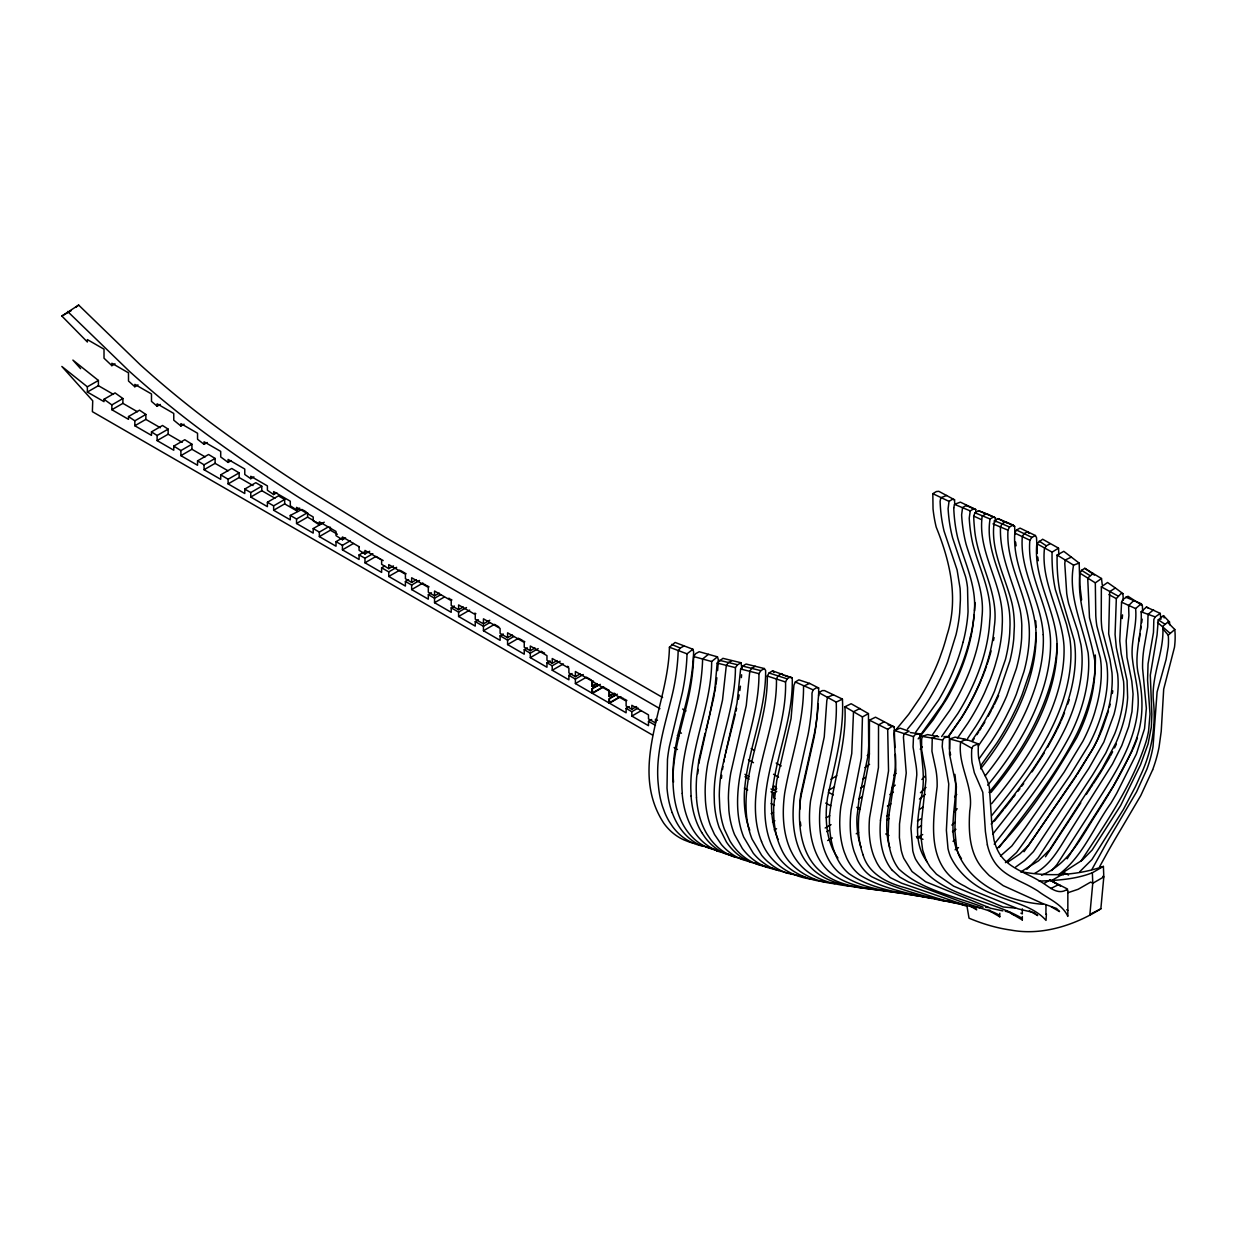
<?xml version="1.0" encoding="UTF-8"?>
<svg xmlns="http://www.w3.org/2000/svg" width="1237" height="1237" viewBox="0 0 1237 1237"><rect width="100%" height="100%" fill="white"/><g stroke="black" fill="none" stroke-linecap="round" stroke-linejoin="round"><path stroke-width="1.5" d="M988.116 910.045L999.774 916.787L999.774 913.262M1007.32 911.282L1022.319 919.941L1022.319 916.555M1037.271 553.31L1036.513 537.631L1035.4 535.528L1031.905 537.399L1029.864 540.229C1026.679 574.803 1048.311 604.599 1050.429 638.246A123.174 71.112 -60 0 1 1044.136 685.329C1033.111 722.377 1012.036 755.56 987.714 785.248M778.119 839.413A123.159 71.112 -60 0 1 771.625 799.736C774.192 758.467 793.536 719.748 792.221 677.938L772.584 670.856L769.058 672.99L767.296 676.036C767.914 718.094 748.246 757.044 746.127 798.731A132.761 76.648 -60 0 0 752.081 839.119L761.636 855.277A158.212 91.352 -60 0 0 767.744 861.694L772.228 865.343A169.222 97.692 -60 0 0 779.573 869.858A175.051 101.063 -60 0 0 787.536 873.245L804.916 876.987M884.115 890.578C860.194 888.166 833.135 885.661 815.832 866.905A131.292 75.797 -60 0 1 800.756 797.231L814.209 736.943A188.163 108.64 -60 0 0 816.157 724.279L817.038 716.007A204.492 118.072 -60 0 0 817.765 703.868L818.848 692.658L822.249 690.617L824.507 690.586L842.428 699.091C844.206 732.706 834.356 765.007 827.568 797.478A114.16 65.901 -60 0 0 826.347 809.601A116.835 67.447 -60 0 0 826.362 821.09A119.773 69.148 -60 0 0 827.553 831.821A121.195 69.968 -60 0 0 828.976 838.47A118.396 68.36 -60 0 0 832.068 847.623A114.314 65.994 -60 0 0 837.928 857.999M1058.717 554.377A190.9 110.217 -60 0 1 1058.702 551.748L1058.532 548.146L1042.636 539.239L1036.838 543.708C1033.328 578.143 1054.573 607.908 1056.939 641.323A123.143 71.097 -60 0 1 1049.424 692.534C1037.549 729.66 1015.531 762.564 990.976 792.484M749.746 830.213A122.154 70.524 -60 0 1 744.504 805.503A126.901 73.261 -60 0 1 744.334 793.412C746.7 751.648 766.136 712.574 765.626 670.423L764.358 668.552L760.832 670.655L758.961 673.67C759.147 709.976 745.091 744.117 739.339 779.542A143.523 82.864 -60 0 0 737.917 792.453L737.685 796.643A133.008 76.787 -60 0 0 743.7 837.093L753.302 853.236A157.965 91.198 -60 0 0 761.652 861.524L766.337 864.895A168.479 97.275 -60 0 0 773.945 868.992L787.907 873.307M1081.617 599.837L1079.886 585.642L1079.159 563.082L1063.774 551.331L1057.109 555.042L1057.063 558.985A220.201 127.133 -60 0 0 1057.372 570.551A213.8 123.437 -60 0 0 1057.944 578.035A207.043 119.541 -60 0 0 1058.826 585.287A200.27 115.629 -60 0 0 1060.032 592.291L1074.195 640.488A121.922 70.401 -60 0 1 1059.351 723.429C1042.343 760.492 1016.427 792.391 991.177 824.058M764.358 668.552L746.127 664.037L742.617 666.078L740.623 669.001L737.005 703.296L721.573 770.527A143.832 83.049 -60 0 0 719.285 796.071L719.795 807.962A131.539 75.936 -60 0 0 724.341 829.115L729.876 840.882A148.131 85.523 -60 0 0 735.18 848.381A154.084 88.956 -60 0 0 745.911 858.262A161.073 92.991 -60 0 0 758.698 864.849L767.172 867.23M741.937 669.171L741.056 662.754L737.53 664.779L735.427 667.64C735.427 706.915 718.682 743.499 714.708 782.186A146.677 84.688 -60 0 0 714.151 794.695L714.367 802.689A132.05 76.246 -60 0 0 719.254 827.708L726.459 842.072A149.832 86.513 -60 0 0 734.144 851.272A156.712 90.487 -60 0 0 750.998 862.251M741.056 662.754L722.887 658.331L717.182 663.078L714.924 688.576L709.605 715.202M673.531 782.14C670.686 750.735 682.577 720.97 688.823 690.756A205.883 118.86 -60 0 0 693.632 651.976L692.906 649.255L675.108 642.451L669.418 647.214C668.428 705.461 627.948 768.146 663.805 823.223A145.363 83.93 -60 0 0 683.814 839.861L689.195 841.98A136.085 78.565 -60 0 0 694.916 843.433M718.156 662.197A196.822 113.634 -60 0 0 718.28 659.429L717.46 656.847L711.662 661.517C711.615 700.668 694.56 737.051 691.189 775.707A160.702 92.775 -60 0 0 690.803 788.108L691.096 796.04M974.942 602.512L974.524 610.862M860.998 847.175A112.799 65.128 -60 0 1 857.473 831.357A109.846 63.412 -60 0 1 856.947 824.337A107.433 62.036 -60 0 1 856.947 816.992L859.282 797.525L867.694 757.291A124.674 71.978 -60 0 0 868.699 745.772L868.451 713.61L862.452 716.934L861.354 757.894L851.133 809.972A113.68 65.638 -60 0 0 850.252 821.445A120.113 69.349 -60 0 0 854.195 851.736L857.535 860.117A110.65 63.891 -60 0 0 861.926 867.338A114.144 65.901 -60 0 0 871.405 876.569C901.294 891.506 934.693 899.191 967.396 905.561M894.877 747.658L894.243 726.985L875.502 717.197L869.456 720.166L869.364 752.606A106.49 61.479 -60 0 1 868.544 763.847L858.926 814.827A116.247 67.107 -60 0 0 863.148 854.953M697.761 773.651L698.085 769.429M741.38 677.598L741.597 674.768M1122.222 618.546L1122.531 614.882M892.743 726.011L887.687 729.289L888.537 770.898L880.435 820.286M1089.812 915.179L1092.766 883.28L1092.364 872.765L1103.404 866.395L1103.806 876.909L1100.853 908.808C1074.706 925.23 1041.925 935.914 1010.969 930.085A270.578 156.218 60 0 1 969.019 918.179L967.009 906.273A454.953 262.661 60 0 1 959.726 903.938M721.449 778.181L721.728 775.321M949.444 749.235L949.367 736.479L944.264 737.824L942.64 740.035L942.207 746.7L948.748 783.98L946.382 830.274L947.99 848.52A81.75 47.207 -60 0 0 950.418 856.36C959.123 874.683 976.441 888.367 995.414 894.985C1012.376 902.531 1033.653 906.211 1046.007 920.39L1046.394 914.158M1139.153 640.843L1139.988 633.669M1022.319 919.941L1021.066 917.668C986.554 898.139 936.873 896.021 915.442 858.895A90.038 51.985 -60 0 1 912.782 850.778L910.958 828.357L916.803 774.857A83.405 48.15 -60 0 0 916.014 765.224L913.061 746.962L913.478 736.633L915.303 734.469L920.081 733.897C920.235 756.07 927.008 778.398 920.436 800.586C917.297 820.796 913.695 844.438 927.193 861.833M1002.82 910.896L990.667 908.252L925.57 881.703L912.04 871.544L903.768 858.308A95.914 55.387 -60 0 1 901.17 850.051L899.407 837.604L899.515 823.919L906.242 773.048L903.443 737.422L903.876 733.788L909.087 731.222L900.103 728.16L894.444 730.479L894.011 734.144L895.882 770.79L888.908 815.26L888.073 836.336A103.351 59.67 -60 0 0 898.882 869.054C921.58 890.284 954.794 896.067 983.106 907.185M1141.689 622.752L1142.168 619.149M698.735 763.693L708.384 720.568M842.428 699.091L836.227 702.121C837.727 738.474 825.125 772.878 820.023 808.349A127.89 73.833 -60 0 0 825.868 853.87A123.839 71.499 -60 0 0 839.088 872.703C861.601 889.898 891.351 891.336 918.287 895.975M739.834 690.571L740.437 686.21M868.451 713.61L851.133 703.729L844.917 706.775C846.881 743.669 833.738 778.537 829.61 814.673A122.386 70.664 -60 0 0 829.563 825.991A127.241 73.462 -60 0 0 833.599 849.541L835.764 855.385A119.664 69.086 -60 0 0 848.938 873.647C873.028 890.408 903.675 892.959 931.77 898.449M938.636 736.757L927.564 734.592L922.137 736.402L921.611 739.942L921.627 749.761L925.4 770.141L925.956 779.65L921.565 821.229L921.086 837.897L922.647 849.989L926.188 860.411L930.054 866.967L936.424 874.157L953.588 886.14L1003.083 906.953L1015.361 908.113M722.501 769.522L722.965 766.6M1140.545 630.035L1141.132 626.386M954.717 503.737A196.296 113.34 -60 0 1 954.547 499.794L938.806 491.321L936.347 491.553L932.822 493.671L933.038 508.979A197.58 114.082 -60 0 0 934.677 520.081A204.863 118.273 -60 0 0 936.208 527.132C950.093 561.412 958.891 598.971 946.893 635.431A149.368 86.234 -60 0 1 942.872 649.023L939.656 658.115A133.302 76.957 -60 0 1 933.997 671.676A136.596 78.874 -60 0 1 919.895 697.931L908.731 714.275L896.408 729.227M738.381 699.369L739.154 694.947M723.769 762.178L724.372 759.209M953.758 507.881L954.485 504.34L960.36 502.145L975.715 509.458L975.823 512.103M1044.523 883.141L1049.888 880.048L1067.577 889.063C1058.083 896.005 1049.641 887.053 1041.832 882.321A495.403 286.025 -60 0 0 1030.993 876.26C1018.654 870.168 1004.645 864.23 998.135 851.211A89.126 51.459 -60 0 1 995.352 844.655A91.275 52.696 -60 0 1 993.96 839.83L991.997 826.517L989.368 787.227L987.234 780.052L981.034 767.605L978.637 757.632A69.597 40.187 -60 0 1 978.374 746.112L978.111 743.824L967.195 739.772L955.15 737.128L949.877 738.984L949.506 754.245L956.371 786.531L954.856 830.692L956.649 848.087A82.894 47.856 -60 0 0 959.031 855.571C973.828 886.79 1010.335 901.788 1042.806 904.293M735.969 711.244L736.618 708.26M724.681 757.724L725.33 754.74M735.288 714.228L728.206 742.757M725.671 753.24L726.722 748.756M708.507 719.687L713.563 698.194A214.65 123.932 -60 0 0 714.414 693.756M727.093 747.256L727.835 744.257M963.066 642.281L964.164 637.797A130.581 75.395 -60 0 0 965.973 628.906A131.431 75.89 -60 0 0 968.045 611.681L967.535 587.683A116.51 67.262 -60 0 0 965.602 576.844L952.645 538.033A206.393 119.154 -60 0 1 948.099 508.701L949.026 501.372L952.536 499.238L954.562 499.779M1015.685 867.013L1024.839 860.411L1033.421 851.628L1088.746 768.548L1103.821 742.107L1113.996 714.383A103.119 59.531 -60 0 0 1117.583 673.748L1108.677 633.854L1109.682 591.626L1115.372 587.992L1122.902 593.605L1123.335 600.378M707.378 724.186L709.497 716.068M705.075 733.185L698.89 760.028L696.647 777.331A156.975 90.626 -60 0 0 696.215 789.747L696.508 797.695M706.064 729.567L707.224 725.068M1062.057 874.466L1063.495 872.193L1082.22 860.179L1092.147 850.035L1120.691 805.411L1140.529 764.76L1148.044 744.025L1151.338 727.155L1151.863 714.476L1150.302 675.201L1157.059 635.014L1158.234 619.876L1163.491 615.655L1169.475 621.948L1169.738 624.809M957.407 738.211L967.736 723.336A144.358 83.343 -60 0 0 984.513 692.906L990.265 679.376A132.869 76.709 -60 0 0 995.012 665.753L997.579 656.708A123.267 71.174 -60 0 0 1002.001 630.36L1002.357 622.041A141.683 81.812 -60 0 0 1001.939 610.104C998.831 578.127 977.632 548.981 982.224 516.092L985.75 514.02L987.899 514.36L995.414 517.87L995.538 521.875M1108.445 710.997L1102.925 727.387A114.005 65.824 -60 0 1 1093.57 747.596L1077.226 774.439M818.616 695.874A201.306 116.232 -60 0 0 818.678 691.885L818.631 687.958L816.497 687.757L813.065 689.844L811.998 693.153A191.24 110.418 -60 0 1 808.055 734.592L794.417 795.468A131.957 76.184 -60 0 0 802.535 856.236A135.127 78.024 -60 0 0 809.431 865.915C824.476 882.816 848.118 886.867 869.549 888.692M1079.159 563.082L1073.561 565.139C1067.918 595.414 1082.143 623.989 1088.127 652.904A114.701 66.226 -60 0 1 1088.715 664.053A117.376 67.772 -60 0 1 1088.081 675.881A120.453 69.55 -60 0 1 1084.478 696.647A117.53 67.865 -60 0 1 1082.159 705.167A114.484 66.102 -60 0 1 1070.237 734.994C1049.393 774.254 1021.623 809.385 994.223 844.206M975.715 509.458L973.751 508.778L970.241 510.896L969.236 518.179A199.482 115.18 -60 0 0 970.287 529.699A205.435 118.613 -60 0 0 971.416 537.059A211.45 122.076 -60 0 0 972.87 544.156C979.364 569.546 992.955 593.822 989.739 620.897A126.019 72.767 -60 0 1 983.74 655.95A129.761 74.916 -60 0 1 980.941 665.011A133.766 77.235 -60 0 1 975.838 678.603A138.699 80.08 -60 0 1 957.701 713.734L941.651 736.572M1136.494 740.406L1137.421 737.886M984.374 672.062L985.487 669.047A136.735 78.936 -60 0 0 986.523 666.016M1152.637 769.816L1140.761 795.577L1120.768 829.532A489.837 282.809 -60 0 0 1108.151 851.211L1099.507 866.905M948.671 735.86L960.005 719.733A140.755 81.271 -60 0 0 976.797 689.365A137.647 79.477 -60 0 0 982.549 675.85A131.308 75.813 -60 0 0 987.281 662.243A127.921 73.864 -60 0 0 989.816 653.198A125.231 72.303 -60 0 0 992.646 639.838A123.7 71.421 -60 0 0 994.254 626.896C999.604 591.904 976.874 561.784 974.447 527.797A192.044 110.882 -60 0 1 973.689 516.092L974.972 512.798L978.482 510.695L987.899 514.36M982.023 678.108L983.817 673.577M1136.03 741.659L1132.968 749.189M995.414 517.87L993.605 516.927L990.079 518.983C984.59 551.578 1006.114 581.065 1009.516 612.872A137.06 79.137 -60 0 1 1010.026 624.747L1009.732 633.05A122.509 70.725 -60 0 1 1005.465 659.367L994.563 691.112A143.554 82.879 -60 0 1 988.255 704.533A148.641 85.817 -60 0 1 975.916 726.15L967.612 738.489M1132.412 750.426L1113.656 785.619L1067.16 858.818M972.297 740.082L977.879 731.887A151.13 87.255 -60 0 0 992.816 706.064A144.312 83.312 -60 0 0 999.079 692.627L1009.902 660.867A121.999 70.432 -60 0 0 1013.737 638.849L1014.355 626.309A134.462 77.637 -60 0 0 1012.021 603.455C1005.31 576.318 989.476 549.12 994.455 520.669L997.981 518.628L1013.072 525.045L1014.649 526.374L1014.897 534.384M818.631 687.958L809.601 683.412L798.824 679.84L795.345 681.989L793.922 685.159L791.046 718.666L776.759 780.532L773.728 806.045A132.483 76.493 -60 0 0 781.165 848.69C790.35 869.827 812.74 881.873 834.975 883.728M1060.789 721.65L1057.403 728.902M1020.649 872.008L1038.492 860.828L1049.625 849.788L1102.198 768.61L1116.052 742.664A94.089 54.32 -60 0 0 1127.634 697.421L1127.062 680.582L1121.186 653.755L1119.763 640.921L1121.557 602.172L1122.809 599.466L1128.005 596.28L1142.354 605.573L1142.71 612.114M1114.522 747.937L1116.362 744.071M979.302 758.467L990.775 742.401A161.336 93.146 -60 0 0 998.723 729.768A156.187 90.177 -60 0 0 1005.99 716.718L1010.397 707.827A146.043 84.317 -60 0 0 1016.304 694.297L1023.958 671.583A122.587 70.772 -60 0 0 1029.138 640.843A127.844 73.818 -60 0 0 1029.029 624.639C1025.875 592.307 1005.867 563.469 1007.985 530.163L1009.547 526.993L1013.072 525.045M826.548 881.95C804.05 880.466 781.598 868.049 772.367 846.788A132.637 76.57 -60 0 1 764.945 803.787C766.894 762.409 786.655 723.769 785.557 681.989L787.134 678.85L790.629 676.685M1056.707 730.34L1047.553 747.395M1110.61 755.591L1112.62 751.787M997.811 847.824C1029.23 815.523 1054.017 776.403 1076.793 737.53A110.139 63.582 -60 0 0 1088.56 708.26L1090.848 699.895A119.046 68.731 -60 0 0 1093.925 683.489A115.876 66.906 -60 0 0 1094.931 671.691A112.552 64.989 -60 0 0 1094.745 660.496C1089.627 631.411 1076.561 603.641 1080.009 573.195L1081.54 570.319L1084.803 568.324L1094.405 575.081M1091.854 869.58L1105.708 844.484A495.975 286.35 -60 0 1 1116.578 825.929L1136.525 791.958L1146.823 769.383A88.384 51.026 -60 0 0 1150.054 759.58A91.198 52.65 -60 0 0 1153.023 746.684L1157.09 691.962L1166.089 659.507L1168.223 646.858A69.844 40.326 -60 0 0 1168.254 635.153L1174.779 629.494L1167.635 622.288L1162.795 626.293C1164.605 652.239 1150.425 676.577 1153.58 702.755C1155.961 728.145 1151.044 753.704 1139.942 776.635A258.564 149.275 -60 0 1 1135.411 786.655L1123.366 809.524L1091.884 859.607L1079.715 871.745M1160.863 619.443L1160.26 613.397L1155.234 616.907L1153.858 619.397L1153.472 632.432L1148.06 663.821L1147.565 680.164L1150.023 714.027L1148.601 730.835A72.519 41.872 -60 0 1 1146.127 741.473C1132.226 785.248 1105.754 823.301 1080.829 861.339M1109.929 756.843L1099.631 774.099M980.601 768.826C1002.882 740.731 1021.283 708.971 1030.808 674.211A122.123 70.509 -60 0 0 1035.122 652.069A125.045 72.194 -60 0 0 1035.957 631.349C1034.117 597.517 1012.237 567.721 1014.804 533.085L1016.52 530.024L1020.03 528.106L1035.4 535.528M987.373 844.902L985.41 831.604L982.796 792.298L974.354 772.754L972.066 762.703A79.075 45.645 -60 0 1 971.818 748.246L973.086 746.066L978.111 743.824M1026.911 869.271L1038.199 857.829L1092.395 775.243L1105.754 753.132L1114.723 733.773A95.326 55.031 -60 0 0 1117.521 725.918A97.708 56.407 -60 0 0 1123.335 698.967A99.733 57.582 -60 0 0 1123.814 691.669A102.022 58.897 -60 0 0 1123.567 681.278L1116.346 647.693L1115.078 634.457L1116.331 598.646L1120.954 593.636L1122.902 593.605M1044.26 752.931L1032.029 771.857M1098.858 775.305L1093.369 783.701M1069.046 820.827L1045.481 856.746M1069.835 819.636L1080.782 802.844M976.921 734.639L978.73 731.871M1086.287 794.463L1087.864 792.067M1088.653 790.876L1090.214 788.479M1091.003 787.289L1092.58 784.892M1074.752 778.166L1076.406 775.676M1073.932 779.403L1024.035 851.721M1049.796 543.971L1046.347 545.826L1044.43 548.671C1040.796 582.998 1061.949 612.671 1063.99 646.008A122.88 70.942 -60 0 1 1056.089 697.049C1043.054 737.005 1018.051 771.563 991.626 803.694M705.631 846.711A142.394 82.214 -60 0 1 673.531 790.737C670.33 757.987 682.19 726.753 688.947 695.271A197.765 114.175 -60 0 0 693.679 656.538L695.673 653.646L699.183 651.729L717.46 656.847M972.236 741.427L974.122 738.736M978.281 745.973L985.734 735.072A156.79 90.517 -60 0 0 991.007 726.614A153.512 88.631 -60 0 0 998.305 713.579L1000.578 709.157A146.105 84.348 -60 0 0 1006.81 695.704L1016.397 668.459A122.092 70.494 -60 0 0 1021.654 637.689L1021.824 625.396A133.843 77.282 -60 0 0 1020.169 610.197C1013.629 582.472 999.249 556.248 1000.501 526.977L1002.001 523.777L1005.526 521.782L1014.649 526.374M683.783 646.116L680.257 648.049L678.17 650.894L678.015 655.038A193.946 111.979 -60 0 1 673.407 689.674C666.496 721.078 654.698 752.343 658.347 785.062A144.312 83.312 -60 0 0 659.893 796.211A141.544 81.719 -60 0 0 662.522 806.478L664.841 812.802A151.935 87.719 -60 0 0 669.155 821.414L672.557 826.563A143.43 82.817 -60 0 0 690.107 841.67A147.559 85.198 -60 0 0 703.853 846.355M1021.793 786.144L1023.679 783.593M948.609 736.587L961.69 717.63A148.007 85.461 -60 0 0 981.405 679.608M1017.974 791.247L1019.891 788.696M980.524 765.95L996.775 743.19A169.84 98.048 -60 0 0 1007.073 726.15A164.722 95.11 -60 0 0 1011.773 717.367L1016.149 708.461A155.352 89.698 -60 0 0 1022.025 694.931L1029.787 672.217A131.648 75.998 -60 0 0 1035.817 637.055A136.58 78.859 -60 0 0 1035.987 632.896M1013.134 797.54L1015.082 795.035M999.109 847.546C1026.756 810.884 1056.212 774.965 1076.932 733.742A123.916 71.545 -60 0 0 1089.735 699.601A127.086 73.37 -60 0 0 1091.807 691.112A128.571 74.235 -60 0 0 1095.286 654.991M932.652 734.453L949.753 710.425A134.184 77.483 -60 0 0 954.856 701.92A136.518 78.812 -60 0 0 969.715 670.825A132.514 76.508 -60 0 0 974.462 657.218A130.241 75.194 -60 0 0 977.029 648.203A127.519 73.617 -60 0 0 981.9 617.65C985.054 591.812 973.303 568.247 966.097 544.249A211.682 122.216 -60 0 1 963.809 533.719A207.445 119.757 -60 0 1 962.68 526.359A203.409 117.438 -60 0 1 961.613 514.87L962.587 507.587L966.112 505.454L968.076 506.103M1012.175 798.793L1004.336 808.735M985.24 775.815C1007.691 747.859 1026.602 716.486 1036.9 681.974A123.252 71.158 -60 0 0 1043.224 634.736M1003.362 809.972L994.455 821.028M991.595 815.709C1017.309 783.964 1042.977 751.215 1058.439 713.022A124.411 71.823 -60 0 0 1063.217 699.771A122.509 70.741 -60 0 0 1069.758 638.06L1066.572 624.515L1055.347 589.523A199.636 115.257 -60 0 1 1052.084 552.15L1058.532 548.146M919.818 735.984L942.609 704.008A144.404 83.374 -60 0 0 970.334 637.07M989.074 792.407C1015.917 759.966 1039.173 723.537 1050.862 682.747A132.56 76.539 -60 0 0 1057.171 643.688M915.643 732.242L938.481 700.312A135.065 77.977 -60 0 0 963.02 642.281M907.417 729.15L913.555 721.65A138.219 79.802 -60 0 0 930.332 697.266A133.998 77.359 -60 0 0 947.635 661.826L956.031 634.674A131.756 76.06 -60 0 0 957.886 625.767A133.843 77.266 -60 0 0 959.696 612.732L960.376 600.192A173.737 100.305 -60 0 0 960.067 588.209L957.098 569.948L944.078 531.152A206.842 119.417 -60 0 1 942.579 524.086A202.466 116.896 -60 0 1 941.403 516.757A196.961 113.711 -60 0 1 940.105 501.341L940.785 497.738L946.722 495.465M992.677 834.217C1019.319 800.184 1047.151 766.306 1065.907 727.078A118.891 68.638 -60 0 0 1078.015 692.534A121.69 70.262 -60 0 0 1081.555 671.583A118.613 68.483 -60 0 0 1080.983 644.864L1077.844 631.597L1068.66 603.671A183.71 106.073 -60 0 1 1066.711 593.404L1064.779 563.608L1065.243 559.99L1071.443 557.067M918.163 738.876L933.224 719.795L946.661 699.029A133.921 77.328 -60 0 0 953.665 685.917A135.451 78.194 -60 0 0 966.344 654.373A132.189 76.323 -60 0 0 970.04 640.843A129.39 74.699 -60 0 0 973.967 614.727C977.74 587.56 964.69 563.005 957.67 537.693A206.672 119.324 -60 0 1 953.742 507.881M920.22 749.174L922.323 746.777M1102.26 584.869L1101.502 578.529L1093.152 573.489L1087.71 578.05L1089.488 617.82L1100.358 658.161A106.799 61.664 -60 0 1 1101.301 668.707L1101.255 676.175A113.618 65.607 -60 0 1 1100.219 687.849A116.448 67.231 -60 0 1 1097.064 704.069L1094.776 712.342A106.181 61.309 -60 0 1 1082.885 741.21L1064.036 772.29L1025.257 827.909L1011.866 845.938L1000.501 855.973M954.593 796.783L956.727 794.401M1051.713 870.616L1056.924 864.601L1088.189 815.987C1108.878 782.171 1134.746 748.308 1137.963 707.409C1139.37 691.468 1134.422 676.036 1132.613 660.372C1130.046 642.931 1137.375 625.922 1135.597 608.558L1141.303 603.749L1142.354 605.573M921.905 779.48L925.168 776.094M953.928 812.091L957.191 808.735M926.018 787.397L920.436 792.731M1041.508 875.239C1069.618 863.813 1082.267 835.238 1097.946 811.503C1111.429 790.041 1124.758 768.254 1134.221 744.659C1143.668 722.671 1143.637 698.116 1138.566 675.077C1133.339 653.878 1142.601 632.88 1141.132 611.82L1146.421 607.073L1160.26 613.397M951.871 825.064L955.273 822.172M1153.549 609.748L1148.06 614.387L1147.673 627.035L1143.962 648.219A109.706 63.334 -60 0 0 1142.601 668.428L1146.359 708.306L1144.534 728.701L1136.386 754.044L1116.841 793.041A224.918 129.854 -60 0 1 1110.826 803.37C1093.632 827.259 1082.468 857.117 1058.3 874.868M893.825 775.305L896.098 773.403M925.23 794.401L919.462 799.04M115.01 363.817L111.856 365.642L104.016 358.204L104.016 349.205L87.363 339.572L87.363 341.984L61.85 316.038L78.642 305.06L140.415 364.93A811.364 468.436 60 0 0 219.196 429.007A1603.044 925.523 60 0 0 310.24 491.259L385.295 537.368L662.615 697.482M75.766 307.364L78.642 305.06M1005.434 862.653L1016.567 852.494L1024.422 841.701L1070.005 775.444L1088.838 744.89A104.774 60.489 -60 0 0 1096.399 728.732A101.264 58.464 -60 0 0 1100.837 716.439L1103.172 708.26A112.799 65.128 -60 0 0 1106.373 692.225A110.186 63.613 -60 0 0 1107.223 684.448A107.805 62.237 -60 0 0 1107.548 676.933A104.944 60.598 -60 0 0 1106.605 662.846L1096.863 625.922A124.117 71.653 -60 0 1 1095.781 615.609L1095.317 582.859L1080.009 573.195M891.753 787.737L895.232 785.139M867.199 755.668L869.534 753.967M1095.317 582.859L1101.502 578.529M919.648 809.4L923.142 806.88M869.565 764.327L864.91 767.589M1007.459 862.39L1019.876 853.901L1028.689 845.304L1075.572 776.372L1091.946 750.271A106.119 61.278 -60 0 0 1097.961 738.52L1108.058 710.44A109.815 63.412 -60 0 0 1109.836 702.508A108.624 62.716 -60 0 0 1111.151 694.715A106.506 61.494 -60 0 0 1112.156 683.396A104.264 60.196 -60 0 0 1111.986 672.681L1109.976 659.646L1102.028 629.432A115.675 66.783 -60 0 1 1101.239 619.118L1101.363 586.848L1107.563 582.503L1115.372 587.992M952.475 831.697L955.923 829.285M889.867 794.541L893.361 792.175M863.024 779.016L865.359 777.47M953.031 841.315L955.32 839.815M917.421 821.043L920.947 818.755M1034.874 873.229C1050.522 864.957 1058.872 848.969 1067.948 834.604L1112.403 764.141L1121.773 745.602L1128.716 726.598L1131.979 711.631L1133.061 694.05L1131.809 681.231L1126.984 657.342L1126.18 640.828L1128.917 615.624L1128.608 605.604L1133.571 600.703L1135.272 601.074M955.103 849.788L958.52 847.623M860.705 787.984L864.215 785.789M887.362 806.06L890.887 803.864M836.769 775.754L830.908 779.295M858.865 798.87L862.39 796.783M917.916 827.739L921.441 825.636M834.48 786.887L828.62 790.35M886.635 816.234L888.986 814.843M755.25 666.233L751.725 668.305L749.792 671.274L746.251 705.554L730.789 772.831A143.121 82.632 -60 0 0 728.392 798.422L728.887 810.328A131.4 75.859 -60 0 0 734.592 834.666L742.324 848.458A153.45 88.6 -60 0 0 748.199 855.231A156.898 90.595 -60 0 0 752.56 859.081A161.073 92.991 -60 0 0 759.75 863.89A166.083 95.883 -60 0 0 767.605 867.524L778.954 870.616M922.709 834.527L916.864 837.913M826.239 817.765L829.749 815.74M831.032 824.631L825.172 828.001M856.236 833.784L858.586 832.424M61.85 316.038L71.313 310.564M137.446 411.766L122.896 403.355L122.896 398.546L115.056 392.902L104.016 399.273L104.016 401.669L87.363 392.052L87.363 386.825L98.403 380.455L72.89 360.091L80.606 368.672M87.363 392.052L98.403 385.681L113.495 394.402M111.856 365.642L111.856 363.245L128.493 372.847L128.509 381.042L134.833 386.733L137.987 384.908M160.362 427.755L145.858 419.389L145.858 414.457L139.549 410.174L128.509 416.544L128.509 419.343L111.856 409.725L111.856 404.916L122.896 398.546M111.856 409.725L122.896 403.355M134.833 386.733L134.833 384.351L151.486 393.969L151.486 401.391L157.114 406.231L160.269 404.406M182.226 442.351L168.155 434.218L168.155 429.131L162.526 425.482L151.486 431.868L151.486 435.378L134.833 425.76L134.833 420.827L145.858 414.457M134.833 425.76L145.858 419.389M205.141 456.901L191.936 449.278L191.936 444.207L184.808 439.738L173.768 446.109L173.768 450.222L157.114 440.588L157.114 435.501L168.155 429.131M157.114 406.231L157.114 403.819L173.768 413.452L173.768 420.193L180.896 426.023L184.05 424.198M157.114 440.588L168.155 434.218M228.041 470.818L215.099 463.349L215.099 458.448L208.589 454.489L197.549 460.86L197.549 465.267L180.896 455.649L180.896 450.577L191.936 444.207M180.896 455.649L191.936 449.278M180.896 426.023L180.896 423.611L197.549 433.244L197.549 439.274L204.059 444.33L207.213 442.506M253.044 485.538L239.143 477.528L239.143 472.874L231.752 468.467L220.712 474.853L220.712 479.337L204.059 469.72L204.059 464.818L215.099 458.448M204.059 469.72L215.099 463.349M204.059 444.33L204.059 441.779L220.712 451.397L220.712 456.948L228.103 462.406L231.257 460.597M274.908 498.233L261.78 490.672L261.78 486.187L255.812 482.693L244.771 489.063L244.771 493.517L228.103 483.899L228.103 479.245L239.143 472.874M228.103 483.899L239.143 477.528M228.103 462.406L228.103 459.406L244.771 469.039L244.771 474.467L250.755 478.688L253.894 476.879M297.823 511.469L284.68 503.876L284.68 499.47L278.449 495.867L267.408 502.253L267.408 506.66L250.755 497.042L250.755 492.573L261.78 486.187M250.755 497.042L261.78 490.672M250.755 478.688L250.755 476.276L267.408 485.909L267.408 490.285L273.64 494.553L276.794 492.728M301.983 509.428L290.293 515.442L290.293 519.865L273.64 510.247L273.64 505.84L284.68 499.47M273.64 510.247L284.68 503.876M273.64 494.553L273.64 491.584L290.293 501.201L290.293 505.778L296.54 509.938L299.694 508.113M296.54 519.014L307.58 512.644L307.58 517.112L296.54 523.483L296.54 519.014L290.293 515.442M296.54 509.938L296.54 507.34L313.208 516.958L313.208 520.885L319.347 524.89L322.501 523.065M296.54 523.483L313.208 533.101L313.208 528.57L324.249 522.2M313.208 528.57L319.347 532.096L328.81 526.637M319.347 532.096L319.347 536.595L330.387 530.225L337.392 534.26M319.347 536.595L336.016 546.213L336.016 541.651L342.324 538.002M319.347 524.89L319.347 521.828L336.016 531.446L336.016 535.636L342.433 539.734L345.587 537.925M336.016 541.651L342.433 545.331L350.318 540.77M342.433 545.331L342.433 549.846L353.457 543.476M342.433 549.846L359.086 559.464L359.086 554.887L363.817 552.15M359.086 546.584L359.086 550.295L364.961 553.975L369.693 551.254M359.086 554.887L364.961 558.243L372.847 553.697M364.961 558.243L364.961 562.789L376.002 556.418L379.032 558.165M364.961 562.789L381.63 572.406L381.63 567.798L384.769 565.989M364.961 553.975L364.961 550.403L381.63 560.021L381.63 564.304L388.743 568.664L393.474 565.943M381.63 567.798L388.743 571.896L396.629 567.335M388.743 571.896L388.743 576.442L399.86 570.118M388.743 576.442L405.411 586.06L405.411 581.452L408.566 579.627M388.743 568.664L388.743 564.613L405.411 574.231L405.411 578.715L411.658 582.441L416.39 579.705M405.411 581.452L411.658 585.039L419.544 580.478M411.658 585.039L411.658 589.57L422.698 583.199M411.658 589.57L428.311 599.187L428.311 594.641L431.466 592.817M411.658 582.441L411.658 577.772L428.311 587.389L428.311 592.229L434.543 595.847L439.274 593.111M454.366 606.037L451.211 607.862L451.211 612.315L434.543 602.697L434.543 598.26L440.851 594.61M434.543 602.697L444.006 597.224M434.543 595.847L434.543 591.023L451.211 600.656L451.211 605.465L458.602 609.702L463.334 606.965M451.211 607.862L458.602 612.099L466.488 607.553M458.602 612.099L458.602 616.49L469.643 610.119M458.602 616.49L475.255 626.108L475.255 621.623L478.41 619.799M458.602 609.702L458.602 604.939L475.255 614.557L475.255 619.211L483.451 623.881L489.744 620.247M475.255 621.623L483.451 626.293L489.744 622.644M483.451 626.293L483.451 630.731L494.475 624.36L498.789 626.85M483.451 630.731L500.104 640.349L500.104 635.818L503.258 633.993M483.451 623.881L483.451 618.825L500.104 628.442L500.104 633.406L507.587 637.689L512.319 634.952M500.104 635.818L507.587 640.117L513.896 636.467M507.587 640.117L507.587 644.57L518.612 638.199M507.587 644.57L524.241 654.187L524.241 649.688L527.395 647.863M507.587 637.689L507.587 632.818L524.241 642.436L524.241 647.245L530.302 650.724L535.033 647.987M524.241 649.688L530.302 653.167L538.188 648.621M530.302 653.167L530.302 657.62L541.342 651.25L542.533 651.93M530.302 657.62L546.97 667.238L546.97 662.738L550.125 660.929M530.302 650.724L530.302 646.023L546.97 655.641L546.97 660.295L552.228 663.326L556.959 660.604M546.97 662.738L552.228 665.769L560.114 661.223M552.228 665.769L552.228 670.238L563.361 663.913M552.228 670.238L568.896 679.855L568.896 675.356L572.051 673.531M552.228 663.326L552.228 658.517L568.896 668.135L568.896 672.928L575.391 676.685L580.122 673.949M568.896 675.356L575.391 679.082L583.276 674.536M575.391 679.082L575.391 683.551L586.431 677.18L591.472 680.087M575.391 676.685L575.391 671.505L592.059 681.123L592.059 686.303L596.791 683.566M592.059 686.303L597.162 683.783M603.099 686.798L592.059 693.168L592.059 688.7L598.368 685.066M592.059 688.7L600.316 684.37M592.43 688.916L592.43 693.369L603.47 686.999M614.201 693.632L609.083 696.137L613.815 693.416M620.124 696.617L609.083 702.987L609.083 698.549L615.392 694.9M629.277 706.574L626.123 708.399L626.123 712.806L609.47 703.173L609.47 698.766L617.356 694.204M609.47 703.173L620.51 696.802M609.47 696.354L609.47 691.437L626.123 701.07L626.123 705.987L631.829 709.296L636.56 706.559M651.652 719.517L648.497 721.341L648.497 725.686L631.829 716.068L631.829 711.692L638.137 708.059M631.829 716.068L641.292 710.61M770.991 788.974L773.573 790.428L776.728 788.603M775.166 798.7L773.573 797.788L773.573 793.304L776.728 791.479M857.844 809.153L860.179 807.807M826.733 831.666L829.084 830.305M886.666 819.945L889.016 818.616M731.639 660.774L728.114 662.754L726.289 665.769L722.516 700.096L707.92 762.842A139.008 80.25 -60 0 0 706.018 775.924L705.616 780.191A151.27 87.332 -60 0 0 705.152 792.639L705.43 800.602A132.807 76.679 -60 0 0 710.455 825.466L714.476 834.403L721.403 844.546A153.187 88.445 -60 0 0 742.447 859.56L750.828 862.127M832.362 837.959L827.677 840.541M692.906 649.255L687.014 653.832L669.418 647.214M708.461 654.327L702.631 658.934A197.58 114.082 -60 0 1 697.993 697.637C691.498 729.242 679.299 760.446 682.298 793.273M1100.853 908.808L1090.818 913.957M771.161 813.621L773.512 812.338M772.506 822.002L774.857 820.796M859.947 708.461L853.515 711.77L844.917 706.775M774.238 829.888L776.558 828.759M1103.404 866.395C1077.473 875.533 1048.667 876.724 1021.685 871.822M1092.364 872.765C1075.602 879.352 1056.939 880.45 1039.126 881.1M1050.832 888.491L1058.656 884.594L1060.047 885.244M884.099 721.851L878.533 724.897L878.456 767.558L869.565 817.719A112.521 64.958 -60 0 0 874.172 857.04L876.554 862.235A104.975 60.613 -60 0 0 880.976 869.039L890.393 877.667L901.68 883.218L957.005 902.438L969.236 906.18L979.642 907.803M965.494 739.54L960.67 741.953L949.877 738.984M937.259 735.814L932.25 738.102L922.137 736.402M1067.84 892.743L1078.185 889.264L1090.694 882.074L1092.766 883.28L1103.806 876.909L1102.77 876.306M809.601 683.412L803.524 686.179C803.895 722.81 790.845 757.461 784.691 793.133A135.683 78.333 -60 0 0 783.33 809.756A132.282 76.369 -60 0 0 791.34 851.659L792.793 854.442A139.023 80.266 -60 0 0 797.803 861.988C810.405 878.378 831.527 884.625 851.334 886.233M833.475 694.761L827.568 697.281L826.811 700.699L824.244 736.912L810.56 800.695A129.514 74.777 -60 0 0 814.24 848.304A128.401 74.127 -60 0 0 828.311 870.879C848.706 888.553 877.203 889.79 902.701 893.3M1167.635 622.288L1169.475 621.948M944.001 736.618L949.367 736.479M985.703 907.37L988.332 907.479M947.016 901.325L949.846 901.479M962.2 904.139C942.501 901.247 923.823 893.377 904.804 887.64C887.238 883.017 868.606 873.848 863.101 854.999M854.319 886.512L857.318 886.759M872.518 888.955L875.487 889.202M963.437 739.448L967.195 739.772M837.959 884.068L840.959 884.347M908.499 893.903L911.391 894.181M921.117 896.346L923.962 896.701M910.262 732.551L920.081 733.897M814.132 879.399C791.309 877.636 769.63 863.225 761.513 841.438M790.86 873.832L793.845 874.265M770.11 867.802L773.079 868.25M753.735 862.73L756.688 863.225M944.233 901.093C915.751 894.598 885.398 890.516 860.071 875.193A115.737 66.829 -60 0 1 846.556 857.813L844.299 852.154A124.148 71.669 -60 0 1 839.737 821.894L839.861 818.105A116.417 67.215 -60 0 1 840.882 806.431L851.752 753.549L853.515 711.77L862.452 716.934M715.373 849.711L698.689 844.546A144.466 83.405 -60 0 1 672.217 812.632M730.727 854.875L716.656 850.901M765.146 866.147L750.983 862.266M942.64 740.035L932.25 738.102L931.94 751.23L935.574 768.177A100.398 57.969 -60 0 1 937.136 786.67C932.837 822.234 925.199 867.431 964.906 886.249A233.623 134.879 -60 0 0 970.906 889.65L1018.082 908.824L1034.178 912.69L1037.688 915.581L1029.354 910.772M1005.294 911.298L1007.753 911.762M744.751 859.7L733.433 856.638A149.816 86.497 -60 0 1 710.517 839.32L707.069 834.233A135.884 78.457 -60 0 1 696.462 797.726M735.427 667.64L717.182 663.078M737.53 664.779L719.377 660.295M719.331 851.443L705.538 846.897M736.51 857.303L725.408 853.793A147.992 85.446 -60 0 1 705.152 837.604L701.704 832.532M742.617 666.078L760.832 670.655M740.623 669.001L758.961 673.67M970.024 906.102L975.003 907.772L976.704 909.813L970.04 905.963M693.663 656.538L711.662 661.517M913.478 736.633L894.444 730.479M769.058 672.99L787.134 678.85M767.296 676.036L785.557 681.989M784.938 675.665L792.221 677.938M888.073 724.836L894.243 726.985M1155.234 616.907L1141.132 611.82M990.079 518.983L974.972 512.798M993.605 516.927L978.482 510.695M813.065 689.844L795.345 681.989M1010.165 912.349L1013.984 915.133M1141.303 603.749L1125.732 597.115M954.485 504.34L970.241 510.896M994.455 520.669L1009.547 526.993M993.017 523.885L1007.985 530.163M671.598 644.4L680.257 648.049M1049.888 880.048L1055.687 882.955M1135.597 608.558L1121.557 602.172M1007.165 523.019L997.981 518.628M966.112 505.454L973.751 508.778M949.026 501.372L932.822 493.671M1052.099 552.135L1036.838 543.708M973.689 516.076L981.25 519.555M1014.804 533.085L1029.864 540.229M1016.52 530.024L1031.905 537.399M1146.421 607.073L1147.921 607.769M887.687 729.289L869.456 720.166M1117.954 595.971L1101.363 586.848M856.808 807.344L860.132 809.091M818.848 692.658L836.227 702.121M828.311 792.19L833.367 794.912M825.697 803.091L830.754 805.797M1108.955 594.61L1116.331 598.646M971.818 748.246L960.67 741.953C957.407 765.718 974.277 786.84 969.762 810.853C968.385 831.651 969.159 855.123 984.807 870.879A268.8 155.197 -60 0 0 989.353 875.641L1003.238 885.677L1042.312 903.366L1056.553 908.468L1059.521 911.592L1051.187 906.783M1063.495 872.193L1068.536 875.054M744.968 774.331L749.127 776.681M303.019 510.031L306.142 511.824M1063.201 874.93L1062.274 874.404L1051.172 880.775L1056.321 883.713M1057.357 884.316L1058.408 884.903M1059.444 885.506L1060.48 886.109M1066.742 889.728L1067.84 890.362L1067.84 916.401C1062.428 904.077 1048.002 898.804 1037.766 890.887A488.167 281.85 -60 0 0 1026.957 884.78C1014.665 878.657 1000.872 872.858 993.543 860.488A99.099 57.211 -60 0 1 987.373 844.902M1066.742 909.752L1067.84 910.386M1045.914 914.329L1046.007 905.252M682.654 709.048L685.994 710.981M751.153 748.601L754.493 750.519M776.202 763.059L781.227 765.95M1020.912 913.122L1022.319 913.927L1022.319 908.855M659.924 708.677L374.254 543.739L299.199 497.63A1603.044 925.523 60 0 1 208.156 435.378A811.364 468.436 60 0 1 129.375 371.301L67.602 311.446M748.462 759.796L753.472 762.688M773.527 774.254L778.537 777.145M603.965 687.277L605.001 687.88M606.053 688.483L607.089 689.086M608.14 689.689L609.176 690.292M614.387 693.292L615.423 693.895M620.634 696.879L621.67 697.482M622.706 698.085L623.757 698.689M624.793 699.276L626.881 700.482M519.617 638.771L522.741 640.58M523.792 641.183L524.828 641.787M543.569 652.533L544.605 653.136M567.52 666.31L568.556 666.913M592.508 680.69L593.559 681.293M422.776 583.245L423.812 583.849M424.863 584.452L425.899 585.055M426.935 585.658L429.023 586.864M448.815 598.182L449.851 598.785M450.887 599.388L451.938 599.991M474.838 613.119L475.889 613.722M776.202 787.32L773.573 785.804L773.573 790.428M359.256 546.816L342.433 536.951L342.433 539.734M380.084 558.768L381.12 559.371M382.171 559.974L383.207 560.577M400.912 570.721L404.035 572.53M405.071 573.133L406.107 573.721M307.58 517.112L314.476 521.086M315.512 521.689L316.564 522.292M317.6 522.895L318.636 523.483M681.448 733.185L678.603 731.562L678.603 736.34L677.273 735.567M657.496 720.367L655.455 719.192L655.455 722.949L648.497 718.929L648.497 714.893L631.829 705.276L631.829 709.296M744.968 776.774L749.127 779.171M677.273 737.963L678.603 738.736M575.391 683.551L592.059 693.168M592.43 693.369L609.083 702.987M652.409 734.994L92.373 411.658L92.729 400.803L61.85 366.461L87.363 386.825M674.134 747.535L677.474 749.467M744.349 788.077L747.689 790.01M771.099 803.524L774.439 805.442M770.991 791.804L773.573 793.304M626.123 708.399L631.829 711.692M648.497 721.341L655.455 725.361M434.543 598.26L428.404 594.688M267.408 502.253L273.64 505.84M250.755 492.573L244.771 489.063M228.103 479.245L220.712 474.853M204.059 464.818L197.549 460.86M1057.109 555.042L1073.561 565.139M1084.803 568.324L1093.152 573.489M1081.54 570.319L1089.936 575.545M180.896 450.577L173.768 446.109M1158.234 619.876L1165.053 624.237M157.114 435.501L151.486 431.868M1039.173 541.095L1046.347 545.826M134.833 420.827L128.509 416.544M111.84 404.901L104.016 399.273M1157.523 622.427L1169.769 633.019M783.114 675.093L781.614 673.608L778.119 675.773L776.449 678.866C777.284 720.815 757.554 759.642 755.498 801.205A132.668 76.601 -60 0 0 761.497 841.454M892.434 870.353L899.902 877.157L908.577 882.012L960.268 901.448L993.883 912.365L998.352 914.576L999.774 916.787M989.77 910.061L991.44 911.978M1163.089 629.123L1168.254 635.153M772.584 670.856L773.96 672.526M1028.968 533.503L1027.684 531.694L1024.174 533.595L1022.319 536.549C1019.458 571.169 1041.229 600.966 1043.239 634.72M961.505 858.679C944.31 833.475 959.154 802.194 954.887 774.347M672.186 812.678L671.088 809.462A140.492 81.116 -60 0 1 667.006 787.984L667.47 759.379A125.416 72.411 -60 0 1 669.418 746.313L682.376 692.534A196.08 113.201 -60 0 0 687.03 653.816M1163.491 615.655L1164.172 617.928M949.985 752.081L950.619 754.833M1037.735 557.037L1038.291 560.701M1015.592 542.069L1016.087 545.811M895.387 754.369C896.98 777.238 887.594 798.932 886.79 821.6A100.955 58.294 -60 0 0 886.774 828.651A98.527 56.887 -60 0 0 888.274 841.732A97.677 56.392 -60 0 0 889.82 847.639M609.083 696.137L609.083 691.112L592.43 681.494L592.43 686.52M330.387 527.225L330.387 530.225M98.403 380.455L98.403 385.681M974.137 615.114A140.43 81.085 -60 0 1 970.38 637.07M994.053 637.55A136.735 78.936 -60 0 1 993.497 640.503M991.084 650.94A136.735 78.936 -60 0 1 987.049 664.501M715.666 686.442A214.65 123.932 -60 0 1 714.677 692.287M716.857 677.752A208.914 120.623 -60 0 1 715.883 684.973M717.599 670.609A202.914 117.159 -60 0 0 717.816 667.779A196.822 113.634 -60 0 0 718.094 663.589M716.811 850.592A141.884 81.92 -60 0 1 682.144 793.365M701.735 832.501A136.658 78.89 -60 0 1 691.066 796.056M998.615 695.581A155.522 89.791 -60 0 1 994.362 704.518M993.62 706.002A155.522 89.791 -60 0 1 992.12 708.956M991.347 710.425A155.522 89.791 -60 0 1 988.162 716.254M984.853 722.006A155.522 89.791 -60 0 1 982.271 726.258M981.389 727.665A155.522 89.791 -60 0 1 979.611 730.464M1035.725 620.85A136.58 78.859 -60 0 1 1036.018 627.453M1069.247 699.601A134.864 77.854 -60 0 1 1067.763 704.023M1064.485 712.852A134.864 77.854 -60 0 1 1061.423 720.181M800.849 825.821A122.247 70.586 -60 0 1 800.37 822.172M799.751 809.385A122.247 70.586 -60 0 1 799.813 806.725A123.267 71.174 -60 0 1 800.803 794.34L814.394 733.495A201.306 116.232 -60 0 0 818.245 703.977M1112.774 690.849A120.607 69.628 -60 0 1 1112.357 693.493M1110.177 704.209A120.607 69.628 -60 0 1 1109.512 706.915M892.341 870.477A107.433 62.02 -60 0 1 880.528 820.239M1152.637 769.816A98.883 57.088 -60 0 0 1159.069 747.071L1161.218 731.423L1163.692 689.164L1174.501 647.152A78.952 45.583 -60 0 0 1174.763 629.494M889.001 835.485A963.128 556.062 60 0 1 885.723 833.954M922.972 839.32A963.128 556.062 60 0 1 916.431 836.506"/></g></svg>
